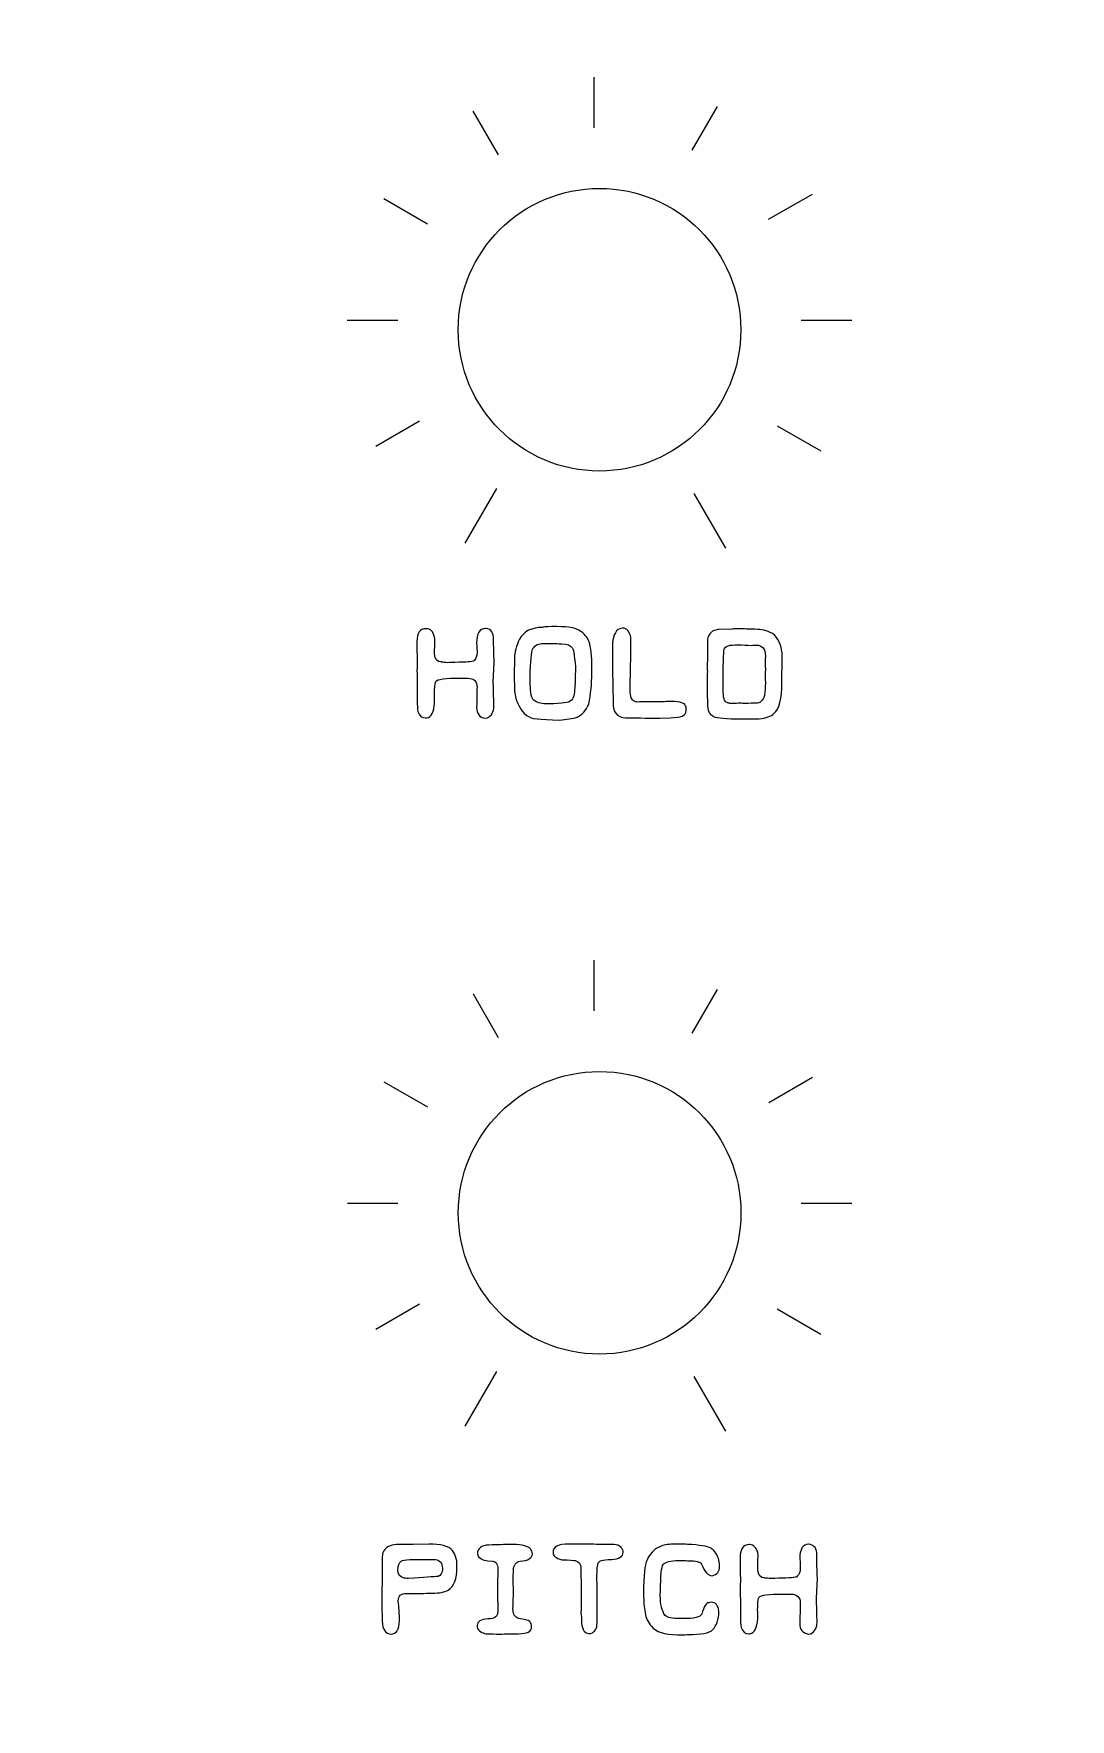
# Model space of a CAD drawing. Header units: centimetres. Extents: x -13.1 to 12.9, y -13 to 13.
# Drawn here: x 4.13 to 8.24, y -0.81 to 5.87 of the extents above; entities that cross this region are included whole.
import ezdxf

# ---------------------------------------------------------------- set-up
doc = ezdxf.new("R2010")
doc.units = ezdxf.units.CM
doc.header["$MEASUREMENT"] = 0
doc.layers.add('Layer 1', color=7, linetype='Continuous')

msp = doc.modelspace()

# ---------------------------------------------------------------- linework, layer by layer
at = {"layer": 'Layer 1', "color": 250, "lineweight": 9}
msp.add_open_spline([(-12.85, 12.98), (-12.85, 12.98), (12.75, 12.98), (12.75, 12.98), (12.75, 12.98), (12.86, 12.98), (12.95, 12.88999), (12.95, 12.78), (12.95, 12.78), (12.95, 12.78), (12.95, -12.82), (12.95, -12.82), (12.95, -12.82), (12.95, -12.93001), (12.86, -13.02), (12.75, -13.02), (12.75, -13.02), (12.75, -13.02), (-12.85, -13.02), (-12.85, -13.02), (-12.85, -13.02), (-12.96, -13.02), (-13.05, -12.93001), (-13.05, -12.82), (-13.05, -12.82), (-13.05, -12.82), (-13.05, 12.78), (-13.05, 12.78), (-13.05, 12.78), (-13.05, 12.88999), (-12.96, 12.98), (-12.85, 12.98)], degree=3, knots=[0, 0, 0, 0, 0.1111111, 0.1111111, 0.1111111, 0.1111111, 0.2222222, 0.2222222, 0.2222222, 0.2222222, 0.3333333, 0.3333333, 0.3333333, 0.3333333, 0.4444444, 0.4444444, 0.4444444, 0.4444444, 0.5555556, 0.5555556, 0.5555556, 0.5555556, 0.6666667, 0.6666667, 0.6666667, 0.6666667, 0.7777778, 0.7777778, 0.7777778, 0.7777778, 1, 1, 1, 1], dxfattribs=at)
at = {"layer": 'Layer 1', "color": 114, "lineweight": 20}
for points in [[(6.34945, 5.4979), (6.34945, 5.4979), (6.34945, 5.698), (6.34945, 5.698)], [(5.97103, 5.39087), (5.97103, 5.39087), (5.87102, 5.56408), (5.87102, 5.56408)], [(6.73828, 5.40887), (6.73828, 5.40887), (6.83838, 5.58226), (6.83838, 5.58226)], [(5.51582, 5.21671), (5.51582, 5.21671), (5.68911, 5.11666), (5.68911, 5.11666)], [(7.04127, 5.13483), (7.04127, 5.13483), (7.21468, 5.23495), (7.21468, 5.23495)], [(5.37159, 4.7354), (5.37159, 4.7354), (5.57181, 4.7354), (5.57181, 4.7354)], [(7.17032, 4.73542), (7.17032, 4.73542), (7.37053, 4.73542), (7.37053, 4.73542)], [(5.48423, 4.23586), (5.48423, 4.23586), (5.65764, 4.33598), (5.65764, 4.33598)], [(7.07449, 4.31683), (7.07449, 4.31683), (7.24777, 4.21678), (7.24777, 4.21678)], [(5.83893, 3.85114), (5.83893, 3.85114), (5.96407, 4.06788), (5.96407, 4.06788)], [(6.87104, 3.83203), (6.87104, 3.83203), (6.74604, 4.04853), (6.74604, 4.04853)], [(6.34979, 1.99779), (6.34979, 1.99779), (6.34979, 2.19789), (6.34979, 2.19789)], [(6.73862, 1.90876), (6.73862, 1.90876), (6.83872, 2.08215), (6.83872, 2.08215)], [(5.97137, 1.89076), (5.97137, 1.89076), (5.87136, 2.06397), (5.87136, 2.06397)], [(5.51616, 1.7166), (5.51616, 1.7166), (5.68945, 1.61655), (5.68945, 1.61655)], [(7.04161, 1.63472), (7.04161, 1.63472), (7.21502, 1.73484), (7.21502, 1.73484)], [(5.37193, 1.23529), (5.37193, 1.23529), (5.57215, 1.23529), (5.57215, 1.23529)], [(7.17066, 1.23531), (7.17066, 1.23531), (7.37087, 1.23531), (7.37087, 1.23531)], [(5.48457, 0.73575), (5.48457, 0.73575), (5.65798, 0.83587), (5.65798, 0.83587)], [(7.07483, 0.81672), (7.07483, 0.81672), (7.24811, 0.71667), (7.24811, 0.71667)], [(5.83927, 0.35103), (5.83927, 0.35103), (5.96441, 0.56777), (5.96441, 0.56777)], [(6.87138, 0.33192), (6.87138, 0.33192), (6.74638, 0.54842), (6.74638, 0.54842)]]:
    msp.add_open_spline(points, degree=3, dxfattribs=at)
at = {"layer": 'Layer 1', "color": 242, "lineweight": 9}
for points in [[(5.81112, 4.69718), (5.81112, 5.00646), (6.06185, 5.25718), (6.37112, 5.25718), (6.37112, 5.25718), (6.6804, 5.25718), (6.93111, 5.00646), (6.93111, 4.69718), (6.93111, 4.69718), (6.93112, 4.3879), (6.6804, 4.13718), (6.37113, 4.13718), (6.37113, 4.13718), (6.06185, 4.13718), (5.81114, 4.3879), (5.81114, 4.69718)], [(5.8114, 1.19708), (5.8114, 1.50636), (6.06213, 1.75708), (6.3714, 1.75708), (6.3714, 1.75708), (6.68068, 1.75708), (6.93139, 1.50636), (6.93139, 1.19708), (6.93139, 1.19708), (6.9314, 0.8878), (6.68068, 0.63708), (6.37141, 0.63708), (6.37141, 0.63708), (6.06213, 0.63708), (5.81142, 0.8878), (5.81142, 1.19708)], [(5.8114, 1.19708), (5.8114, 1.50636), (6.06213, 1.75708), (6.3714, 1.75708), (6.3714, 1.75708), (6.68068, 1.75708), (6.93139, 1.50636), (6.93139, 1.19708), (6.93139, 1.19708), (6.9314, 0.8878), (6.68068, 0.63708), (6.37141, 0.63708), (6.37141, 0.63708), (6.06213, 0.63708), (5.81142, 0.8878), (5.81142, 1.19708)]]:
    msp.add_open_spline(points, degree=3, knots=[0, 0, 0, 0, 0.2, 0.2, 0.2, 0.2, 0.4, 0.4, 0.4, 0.4, 0.6, 0.6, 0.6, 0.6, 1, 1, 1, 1], dxfattribs=at)
at = {"layer": 'Layer 1', "color": 177}
for points, knots in [([(5.91904, 3.51315), (5.91904, 3.51315), (5.92205, 3.51315), (5.92205, 3.51315), (5.92205, 3.51315), (5.94171, 3.50948), (5.9515, 3.49547), (5.9515, 3.47129), (5.9515, 3.47129), (5.9515, 3.47129), (5.9515, 3.452), (5.9515, 3.452), (5.9515, 3.452), (5.9515, 3.43855), (5.95215, 3.41391), (5.95347, 3.37806), (5.95347, 3.37806), (5.95347, 3.37806), (5.95018, 3.30008), (5.95018, 3.30008), (5.95018, 3.30008), (5.95159, 3.24298), (5.95234, 3.21137), (5.95234, 3.20525), (5.95234, 3.20525), (5.95234, 3.18305), (5.94388, 3.16744), (5.92704, 3.15841), (5.92704, 3.15841), (5.92704, 3.15841), (5.91791, 3.15737), (5.91791, 3.15737), (5.91791, 3.15737), (5.89515, 3.16123), (5.88376, 3.17553), (5.88376, 3.20036), (5.88376, 3.20036), (5.88452, 3.22059), (5.8848, 3.23818), (5.8848, 3.25323), (5.8848, 3.25323), (5.8848, 3.25323), (5.8848, 3.2728), (5.8848, 3.2728), (5.8848, 3.2728), (5.8848, 3.2728), (5.88593, 3.27919), (5.88593, 3.27919), (5.88593, 3.27919), (5.88593, 3.30356), (5.87351, 3.31579), (5.84877, 3.31579), (5.84877, 3.31579), (5.84877, 3.31579), (5.79806, 3.31579), (5.79806, 3.31579), (5.79806, 3.31579), (5.74661, 3.31579), (5.72083, 3.31005), (5.72083, 3.29848), (5.72083, 3.29848), (5.71867, 3.295), (5.71726, 3.27863), (5.71669, 3.24937), (5.71669, 3.24937), (5.71726, 3.24514), (5.71754, 3.2394), (5.71754, 3.23206), (5.71754, 3.23206), (5.71754, 3.19293), (5.70945, 3.16904), (5.69327, 3.16038), (5.69327, 3.16038), (5.68762, 3.15907), (5.68386, 3.15841), (5.68198, 3.15841), (5.68198, 3.15841), (5.66749, 3.15841), (5.65743, 3.16697), (5.65169, 3.18409), (5.65169, 3.18409), (5.64962, 3.19359), (5.64868, 3.20921), (5.64868, 3.23094), (5.64868, 3.23094), (5.64868, 3.23094), (5.64868, 3.2442), (5.64868, 3.2442), (5.64868, 3.2442), (5.64868, 3.27816), (5.6483, 3.31221), (5.64755, 3.34636), (5.64755, 3.34636), (5.6483, 3.36094), (5.64868, 3.3695), (5.64868, 3.37204), (5.64868, 3.37204), (5.64793, 3.39613), (5.64755, 3.42237), (5.64755, 3.45088), (5.64755, 3.45088), (5.64755, 3.45088), (5.64755, 3.46188), (5.64755, 3.46188), (5.64755, 3.46188), (5.64755, 3.49528), (5.6594, 3.51202), (5.68311, 3.51202), (5.68311, 3.51202), (5.68311, 3.51202), (5.68612, 3.51202), (5.68612, 3.51202), (5.68612, 3.51202), (5.70079, 3.51202), (5.71133, 3.50111), (5.71754, 3.47929), (5.71754, 3.47929), (5.71754, 3.47929), (5.71867, 3.47204), (5.71867, 3.47204), (5.71867, 3.47204), (5.71792, 3.44674), (5.71754, 3.4267), (5.71754, 3.41202), (5.71754, 3.41202), (5.7198, 3.39086), (5.72826, 3.38032), (5.74322, 3.38032), (5.74322, 3.38032), (5.74444, 3.37957), (5.74548, 3.37919), (5.74623, 3.37919), (5.74623, 3.37919), (5.75028, 3.37919), (5.75837, 3.37863), (5.7705, 3.37759), (5.7705, 3.37759), (5.77671, 3.37759), (5.79157, 3.37806), (5.81509, 3.37919), (5.81509, 3.37919), (5.85423, 3.37976), (5.87379, 3.38211), (5.87379, 3.38634), (5.87379, 3.38634), (5.88188, 3.39424), (5.88593, 3.4045), (5.88593, 3.41692), (5.88593, 3.41692), (5.88593, 3.42482), (5.88518, 3.43752), (5.88376, 3.45501), (5.88376, 3.45501), (5.88376, 3.49377), (5.89552, 3.51315), (5.91904, 3.51315)], [0, 0, 0, 0, 0.025, 0.025, 0.025, 0.025, 0.05, 0.05, 0.05, 0.05, 0.075, 0.075, 0.075, 0.075, 0.1, 0.1, 0.1, 0.1, 0.125, 0.125, 0.125, 0.125, 0.15, 0.15, 0.15, 0.15, 0.175, 0.175, 0.175, 0.175, 0.2, 0.2, 0.2, 0.2, 0.225, 0.225, 0.225, 0.225, 0.25, 0.25, 0.25, 0.25, 0.275, 0.275, 0.275, 0.275, 0.3, 0.3, 0.3, 0.3, 0.325, 0.325, 0.325, 0.325, 0.35, 0.35, 0.35, 0.35, 0.375, 0.375, 0.375, 0.375, 0.4, 0.4, 0.4, 0.4, 0.425, 0.425, 0.425, 0.425, 0.45, 0.45, 0.45, 0.45, 0.475, 0.475, 0.475, 0.475, 0.5, 0.5, 0.5, 0.5, 0.525, 0.525, 0.525, 0.525, 0.55, 0.55, 0.55, 0.55, 0.575, 0.575, 0.575, 0.575, 0.6, 0.6, 0.6, 0.6, 0.625, 0.625, 0.625, 0.625, 0.65, 0.65, 0.65, 0.65, 0.675, 0.675, 0.675, 0.675, 0.7, 0.7, 0.7, 0.7, 0.725, 0.725, 0.725, 0.725, 0.75, 0.75, 0.75, 0.75, 0.775, 0.775, 0.775, 0.775, 0.8, 0.8, 0.8, 0.8, 0.825, 0.825, 0.825, 0.825, 0.85, 0.85, 0.85, 0.85, 0.875, 0.875, 0.875, 0.875, 0.9, 0.9, 0.9, 0.9, 0.925, 0.925, 0.925, 0.925, 0.95, 0.95, 0.95, 0.95, 1, 1, 1, 1]), ([(6.18187, 3.52086), (6.23869, 3.52086), (6.27228, 3.51673), (6.28281, 3.50845), (6.28281, 3.50845), (6.29946, 3.50243), (6.31292, 3.49104), (6.32298, 3.4743), (6.32298, 3.4743), (6.33258, 3.45868), (6.33841, 3.43074), (6.34067, 3.39048), (6.34067, 3.39048), (6.34067, 3.39048), (6.34067, 3.33479), (6.34067, 3.33479), (6.34067, 3.33479), (6.34067, 3.29368), (6.33653, 3.25295), (6.32825, 3.21278), (6.32825, 3.21278), (6.31743, 3.18795), (6.302, 3.17082), (6.28197, 3.16151), (6.28197, 3.16151), (6.26391, 3.15596), (6.24058, 3.1522), (6.21198, 3.15022), (6.21198, 3.15022), (6.13437, 3.1522), (6.09392, 3.15671), (6.09044, 3.16367), (6.09044, 3.16367), (6.07444, 3.17026), (6.05958, 3.1887), (6.04604, 3.2188), (6.04604, 3.2188), (6.0387, 3.23366), (6.03475, 3.25116), (6.03418, 3.2712), (6.03418, 3.2712), (6.03418, 3.2712), (6.03221, 3.32708), (6.03221, 3.32708), (6.03221, 3.32708), (6.03221, 3.32708), (6.0339, 3.3933), (6.0339, 3.3933), (6.0339, 3.3933), (6.03503, 3.4188), (6.04152, 3.44448), (6.05347, 3.47044), (6.05347, 3.47044), (6.072, 3.50186), (6.10257, 3.51757), (6.145, 3.51757), (6.145, 3.51757), (6.145, 3.5188), (6.15732, 3.51992), (6.18187, 3.52086)], [0, 0, 0, 0, 0.0625, 0.0625, 0.0625, 0.0625, 0.125, 0.125, 0.125, 0.125, 0.1875, 0.1875, 0.1875, 0.1875, 0.25, 0.25, 0.25, 0.25, 0.3125, 0.3125, 0.3125, 0.3125, 0.375, 0.375, 0.375, 0.375, 0.4375, 0.4375, 0.4375, 0.4375, 0.5, 0.5, 0.5, 0.5, 0.5625, 0.5625, 0.5625, 0.5625, 0.625, 0.625, 0.625, 0.625, 0.6875, 0.6875, 0.6875, 0.6875, 0.75, 0.75, 0.75, 0.75, 0.8125, 0.8125, 0.8125, 0.8125, 0.875, 0.875, 0.875, 0.875, 1, 1, 1, 1]), ([(6.46277, 3.51428), (6.47914, 3.51428), (6.49006, 3.50177), (6.49551, 3.47675), (6.49551, 3.47675), (6.49551, 3.47675), (6.49551, 3.46687), (6.49551, 3.46687), (6.49551, 3.46687), (6.49485, 3.4299), (6.49448, 3.39876), (6.49448, 3.37345), (6.49448, 3.37345), (6.49448, 3.37345), (6.49448, 3.35906), (6.49448, 3.35906), (6.49448, 3.35906), (6.49448, 3.35906), (6.49194, 3.27694), (6.49194, 3.27694), (6.49194, 3.27694), (6.49194, 3.27694), (6.49194, 3.26894), (6.49194, 3.26894), (6.49194, 3.26894), (6.49307, 3.24326), (6.4988, 3.22868), (6.50906, 3.2251), (6.50906, 3.2251), (6.51235, 3.22313), (6.51621, 3.22191), (6.52063, 3.22153), (6.52063, 3.22153), (6.54631, 3.22228), (6.56663, 3.22266), (6.58149, 3.22266), (6.58149, 3.22266), (6.58149, 3.22266), (6.62891, 3.22266), (6.62891, 3.22266), (6.62891, 3.22266), (6.63831, 3.22322), (6.64697, 3.2235), (6.65487, 3.2235), (6.65487, 3.2235), (6.69193, 3.2235), (6.71159, 3.21635), (6.71385, 3.20196), (6.71385, 3.20196), (6.71385, 3.20196), (6.71413, 3.18653), (6.71413, 3.18653), (6.71413, 3.18653), (6.71413, 3.16838), (6.69363, 3.15925), (6.65261, 3.15925), (6.65261, 3.15925), (6.65261, 3.15925), (6.61103, 3.15737), (6.61103, 3.15737), (6.61103, 3.15737), (6.57735, 3.15812), (6.53192, 3.1585), (6.47463, 3.15869), (6.47463, 3.15869), (6.45638, 3.16001), (6.4434, 3.16612), (6.43549, 3.17694), (6.43549, 3.17694), (6.42844, 3.18503), (6.42496, 3.19933), (6.42496, 3.21993), (6.42496, 3.21993), (6.42496, 3.21993), (6.42364, 3.28249), (6.42364, 3.28249), (6.42364, 3.28249), (6.42364, 3.29791), (6.42336, 3.31099), (6.42279, 3.32162), (6.42279, 3.32162), (6.42242, 3.38719), (6.42223, 3.42501), (6.42223, 3.43517), (6.42223, 3.43517), (6.42223, 3.43517), (6.42223, 3.44015), (6.42223, 3.44015), (6.42223, 3.44015), (6.42223, 3.47994), (6.43211, 3.50403), (6.45196, 3.5123), (6.45196, 3.5123), (6.45214, 3.5123), (6.45572, 3.51296), (6.46277, 3.51428)], [0, 0, 0, 0, 0.04, 0.04, 0.04, 0.04, 0.08, 0.08, 0.08, 0.08, 0.12, 0.12, 0.12, 0.12, 0.16, 0.16, 0.16, 0.16, 0.2, 0.2, 0.2, 0.2, 0.24, 0.24, 0.24, 0.24, 0.28, 0.28, 0.28, 0.28, 0.32, 0.32, 0.32, 0.32, 0.36, 0.36, 0.36, 0.36, 0.4, 0.4, 0.4, 0.4, 0.44, 0.44, 0.44, 0.44, 0.48, 0.48, 0.48, 0.48, 0.52, 0.52, 0.52, 0.52, 0.56, 0.56, 0.56, 0.56, 0.6, 0.6, 0.6, 0.6, 0.64, 0.64, 0.64, 0.64, 0.68, 0.68, 0.68, 0.68, 0.72, 0.72, 0.72, 0.72, 0.76, 0.76, 0.76, 0.76, 0.8, 0.8, 0.8, 0.8, 0.84, 0.84, 0.84, 0.84, 0.88, 0.88, 0.88, 0.88, 0.92, 0.92, 0.92, 0.92, 1, 1, 1, 1]), ([(6.99823, 3.50929), (7.02005, 3.50929), (7.04225, 3.50224), (7.06464, 3.48803), (7.06464, 3.48803), (7.08468, 3.46527), (7.09465, 3.43714), (7.09465, 3.40375), (7.09465, 3.40375), (7.09465, 3.40375), (7.09465, 3.40262), (7.09465, 3.40262), (7.09465, 3.40262), (7.09465, 3.39312), (7.09446, 3.3727), (7.09409, 3.34147), (7.09409, 3.34147), (7.09409, 3.33376), (7.0939, 3.32068), (7.09352, 3.30234), (7.09352, 3.30234), (7.09352, 3.23357), (7.08317, 3.19171), (7.06238, 3.17666), (7.06238, 3.17666), (7.05157, 3.16471), (7.03209, 3.15765), (7.00397, 3.1554), (7.00397, 3.1554), (7.00397, 3.1554), (6.97998, 3.1554), (6.97998, 3.1554), (6.97998, 3.1554), (6.96756, 3.1554), (6.9384, 3.15511), (6.89268, 3.15455), (6.89268, 3.15455), (6.84451, 3.15812), (6.82043, 3.16217), (6.82043, 3.16669), (6.82043, 3.16669), (6.80632, 3.17186), (6.79927, 3.18823), (6.79927, 3.21579), (6.79927, 3.21579), (6.79795, 3.23874), (6.79729, 3.25784), (6.79729, 3.27308), (6.79729, 3.27308), (6.79729, 3.27308), (6.79729, 3.28221), (6.79729, 3.28221), (6.79729, 3.28221), (6.79729, 3.3013), (6.79767, 3.32143), (6.79842, 3.3426), (6.79842, 3.3426), (6.79767, 3.35031), (6.79729, 3.35765), (6.79729, 3.36461), (6.79729, 3.36461), (6.79729, 3.3664), (6.79795, 3.37844), (6.79927, 3.40074), (6.79927, 3.40074), (6.7987, 3.42275), (6.79842, 3.4425), (6.79842, 3.46), (6.79842, 3.46), (6.79842, 3.48662), (6.81084, 3.50271), (6.83558, 3.50817), (6.83558, 3.50817), (6.83802, 3.50892), (6.84094, 3.50929), (6.84442, 3.50929), (6.84442, 3.50929), (6.84442, 3.50929), (6.89785, 3.51089), (6.89785, 3.51089), (6.89785, 3.51089), (6.90378, 3.51127), (6.9114, 3.51146), (6.92081, 3.51146), (6.92081, 3.51146), (6.93971, 3.51146), (6.96549, 3.5108), (6.99823, 3.50929)], [0, 0, 0, 0, 0.0434783, 0.0434783, 0.0434783, 0.0434783, 0.0869565, 0.0869565, 0.0869565, 0.0869565, 0.1304348, 0.1304348, 0.1304348, 0.1304348, 0.173913, 0.173913, 0.173913, 0.173913, 0.2173913, 0.2173913, 0.2173913, 0.2173913, 0.2608696, 0.2608696, 0.2608696, 0.2608696, 0.3043478, 0.3043478, 0.3043478, 0.3043478, 0.3478261, 0.3478261, 0.3478261, 0.3478261, 0.3913043, 0.3913043, 0.3913043, 0.3913043, 0.4347826, 0.4347826, 0.4347826, 0.4347826, 0.4782609, 0.4782609, 0.4782609, 0.4782609, 0.5217391, 0.5217391, 0.5217391, 0.5217391, 0.5652174, 0.5652174, 0.5652174, 0.5652174, 0.6086957, 0.6086957, 0.6086957, 0.6086957, 0.6521739, 0.6521739, 0.6521739, 0.6521739, 0.6956522, 0.6956522, 0.6956522, 0.6956522, 0.7391304, 0.7391304, 0.7391304, 0.7391304, 0.7826087, 0.7826087, 0.7826087, 0.7826087, 0.826087, 0.826087, 0.826087, 0.826087, 0.8695652, 0.8695652, 0.8695652, 0.8695652, 0.9130435, 0.9130435, 0.9130435, 0.9130435, 1, 1, 1, 1]), ([(6.09674, 3.29265), (6.09674, 3.25615), (6.10201, 3.23423), (6.11245, 3.22708), (6.11245, 3.22708), (6.12731, 3.21824), (6.145, 3.21381), (6.16532, 3.21381), (6.16532, 3.21381), (6.16532, 3.21381), (6.17143, 3.21381), (6.17143, 3.21381), (6.17143, 3.21381), (6.22468, 3.21664), (6.25139, 3.21965), (6.25139, 3.22294), (6.25139, 3.22294), (6.2655, 3.22915), (6.27256, 3.24495), (6.27256, 3.27035), (6.27256, 3.27035), (6.27406, 3.28813), (6.2751, 3.31795), (6.27557, 3.35963), (6.27557, 3.35963), (6.27134, 3.4109), (6.26692, 3.43658), (6.26212, 3.43658), (6.26212, 3.43658), (6.25676, 3.44683), (6.24302, 3.452), (6.22073, 3.452), (6.22073, 3.452), (6.19392, 3.45342), (6.17444, 3.45417), (6.16231, 3.45417), (6.16231, 3.45417), (6.16231, 3.45417), (6.14942, 3.45417), (6.14942, 3.45417), (6.14942, 3.45417), (6.12882, 3.45417), (6.1148, 3.4473), (6.10746, 3.43347), (6.10746, 3.43347), (6.10304, 3.42999), (6.09928, 3.39979), (6.09618, 3.34279), (6.09618, 3.34279), (6.09599, 3.33583), (6.09589, 3.32886), (6.09589, 3.3219), (6.09589, 3.3219), (6.09589, 3.31212), (6.09618, 3.30243), (6.09674, 3.29265)], [0, 0, 0, 0, 0.0666667, 0.0666667, 0.0666667, 0.0666667, 0.1333333, 0.1333333, 0.1333333, 0.1333333, 0.2, 0.2, 0.2, 0.2, 0.2666667, 0.2666667, 0.2666667, 0.2666667, 0.3333333, 0.3333333, 0.3333333, 0.3333333, 0.4, 0.4, 0.4, 0.4, 0.4666667, 0.4666667, 0.4666667, 0.4666667, 0.5333333, 0.5333333, 0.5333333, 0.5333333, 0.6, 0.6, 0.6, 0.6, 0.6666667, 0.6666667, 0.6666667, 0.6666667, 0.7333333, 0.7333333, 0.7333333, 0.7333333, 0.8, 0.8, 0.8, 0.8, 0.8666667, 0.8666667, 0.8666667, 0.8666667, 1, 1, 1, 1]), ([(6.86069, 3.35746), (6.86126, 3.33376), (6.86154, 3.31193), (6.86154, 3.29208), (6.86154, 3.29208), (6.86154, 3.29208), (6.86154, 3.26019), (6.86154, 3.26019), (6.86154, 3.26019), (6.86154, 3.23206), (6.8686, 3.21795), (6.88271, 3.21795), (6.88271, 3.21795), (6.88271, 3.21654), (6.88835, 3.21579), (6.89955, 3.21579), (6.89955, 3.21579), (6.9098, 3.21579), (6.91892, 3.21617), (6.92683, 3.21692), (6.92683, 3.21692), (6.93727, 3.21617), (6.94348, 3.21579), (6.94526, 3.21579), (6.94526, 3.21579), (6.96605, 3.21654), (6.98129, 3.21692), (6.99108, 3.21692), (6.99108, 3.21692), (7.00707, 3.21692), (7.01845, 3.22689), (7.02523, 3.24693), (7.02523, 3.24693), (7.0272, 3.26602), (7.02824, 3.28211), (7.02824, 3.29519), (7.02824, 3.29519), (7.02824, 3.30252), (7.02786, 3.31184), (7.02711, 3.32322), (7.02711, 3.32322), (7.02786, 3.33743), (7.02824, 3.34711), (7.02824, 3.35248), (7.02824, 3.35248), (7.02748, 3.37007), (7.02711, 3.38051), (7.02711, 3.38361), (7.02711, 3.38361), (7.02786, 3.39265), (7.02824, 3.39932), (7.02824, 3.40375), (7.02824, 3.40375), (7.02824, 3.43253), (7.01619, 3.44702), (6.99211, 3.44702), (6.99211, 3.44702), (6.98788, 3.44702), (6.98139, 3.44664), (6.97255, 3.44589), (6.97255, 3.44589), (6.95571, 3.44721), (6.93849, 3.44787), (6.92099, 3.44787), (6.92099, 3.44787), (6.92099, 3.44787), (6.90754, 3.44787), (6.90754, 3.44787), (6.90754, 3.44787), (6.87829, 3.44787), (6.8637, 3.43987), (6.8637, 3.42388), (6.8637, 3.42388), (6.8637, 3.42388), (6.86069, 3.35746), (6.86069, 3.35746)], [0, 0, 0, 0, 0.05, 0.05, 0.05, 0.05, 0.1, 0.1, 0.1, 0.1, 0.15, 0.15, 0.15, 0.15, 0.2, 0.2, 0.2, 0.2, 0.25, 0.25, 0.25, 0.25, 0.3, 0.3, 0.3, 0.3, 0.35, 0.35, 0.35, 0.35, 0.4, 0.4, 0.4, 0.4, 0.45, 0.45, 0.45, 0.45, 0.5, 0.5, 0.5, 0.5, 0.55, 0.55, 0.55, 0.55, 0.6, 0.6, 0.6, 0.6, 0.65, 0.65, 0.65, 0.65, 0.7, 0.7, 0.7, 0.7, 0.75, 0.75, 0.75, 0.75, 0.8, 0.8, 0.8, 0.8, 0.85, 0.85, 0.85, 0.85, 0.9, 0.9, 0.9, 0.9, 1, 1, 1, 1]), ([(5.6946, -0.11583), (5.74126, -0.11583), (5.7724, -0.1243), (5.78801, -0.14123), (5.78801, -0.14123), (5.80015, -0.15835), (5.80617, -0.17688), (5.80617, -0.19692), (5.80617, -0.19692), (5.80617, -0.19692), (5.80617, -0.20821), (5.80617, -0.20821), (5.80617, -0.20821), (5.80617, -0.25242), (5.79469, -0.28253), (5.77174, -0.29833), (5.77174, -0.29833), (5.75763, -0.30642), (5.73628, -0.31046), (5.70777, -0.31046), (5.70777, -0.31046), (5.70156, -0.31046), (5.69037, -0.31075), (5.67419, -0.31122), (5.67419, -0.31122), (5.65744, -0.31141), (5.64089, -0.3115), (5.62452, -0.3115), (5.62452, -0.3115), (5.62452, -0.3115), (5.60523, -0.3115), (5.60523, -0.3115), (5.60523, -0.3115), (5.58435, -0.3115), (5.57381, -0.32138), (5.57381, -0.34104), (5.57381, -0.34104), (5.57664, -0.36822), (5.57795, -0.38977), (5.57795, -0.40576), (5.57795, -0.40576), (5.57795, -0.40576), (5.57795, -0.41902), (5.57795, -0.41902), (5.57795, -0.41902), (5.57795, -0.45486), (5.56685, -0.47274), (5.54465, -0.47274), (5.54465, -0.47274), (5.52292, -0.47274), (5.51135, -0.45581), (5.50994, -0.42175), (5.50994, -0.42175), (5.50956, -0.41846), (5.50937, -0.41517), (5.50937, -0.41187), (5.50937, -0.41187), (5.50937, -0.40802), (5.50966, -0.40435), (5.51022, -0.40087), (5.51022, -0.40087), (5.50909, -0.38977), (5.50853, -0.37895), (5.50853, -0.36832), (5.50853, -0.36832), (5.50853, -0.36277), (5.50872, -0.34997), (5.50909, -0.32975), (5.50909, -0.32975), (5.50909, -0.32806), (5.5089, -0.3162), (5.50853, -0.29419), (5.50853, -0.29419), (5.50966, -0.26108), (5.51022, -0.24217), (5.51022, -0.23737), (5.51022, -0.23737), (5.50984, -0.22345), (5.50966, -0.21329), (5.50966, -0.20708), (5.50966, -0.20708), (5.50966, -0.20285), (5.50984, -0.18968), (5.51022, -0.16738), (5.51022, -0.16738), (5.51022, -0.14772), (5.51831, -0.13399), (5.5344, -0.12608), (5.5344, -0.12608), (5.54362, -0.1211), (5.55443, -0.11837), (5.56695, -0.11781), (5.56695, -0.11781), (5.59987, -0.11799), (5.6217, -0.11809), (5.63251, -0.11809), (5.63251, -0.11809), (5.63251, -0.11809), (5.6946, -0.11583), (5.6946, -0.11583)], [0, 0, 0, 0, 0.0384615, 0.0384615, 0.0384615, 0.0384615, 0.0769231, 0.0769231, 0.0769231, 0.0769231, 0.1153846, 0.1153846, 0.1153846, 0.1153846, 0.1538462, 0.1538462, 0.1538462, 0.1538462, 0.1923077, 0.1923077, 0.1923077, 0.1923077, 0.2307692, 0.2307692, 0.2307692, 0.2307692, 0.2692308, 0.2692308, 0.2692308, 0.2692308, 0.3076923, 0.3076923, 0.3076923, 0.3076923, 0.3461538, 0.3461538, 0.3461538, 0.3461538, 0.3846154, 0.3846154, 0.3846154, 0.3846154, 0.4230769, 0.4230769, 0.4230769, 0.4230769, 0.4615385, 0.4615385, 0.4615385, 0.4615385, 0.5, 0.5, 0.5, 0.5, 0.5384615, 0.5384615, 0.5384615, 0.5384615, 0.5769231, 0.5769231, 0.5769231, 0.5769231, 0.6153846, 0.6153846, 0.6153846, 0.6153846, 0.6538462, 0.6538462, 0.6538462, 0.6538462, 0.6923077, 0.6923077, 0.6923077, 0.6923077, 0.7307692, 0.7307692, 0.7307692, 0.7307692, 0.7692308, 0.7692308, 0.7692308, 0.7692308, 0.8076923, 0.8076923, 0.8076923, 0.8076923, 0.8461538, 0.8461538, 0.8461538, 0.8461538, 0.8846154, 0.8846154, 0.8846154, 0.8846154, 0.9230769, 0.9230769, 0.9230769, 0.9230769, 1, 1, 1, 1]), ([(6.01614, -0.11724), (6.01614, -0.11724), (6.02827, -0.11752), (6.02827, -0.11752), (6.02827, -0.11752), (6.06628, -0.11828), (6.08923, -0.1242), (6.09695, -0.1354), (6.09695, -0.1354), (6.10221, -0.14151), (6.10494, -0.14781), (6.10494, -0.15449), (6.10494, -0.15449), (6.10494, -0.15449), (6.10494, -0.15525), (6.10494, -0.15525), (6.10494, -0.15525), (6.10457, -0.17199), (6.08838, -0.18159), (6.0564, -0.18394), (6.0564, -0.18394), (6.03909, -0.18704), (6.03025, -0.19946), (6.02968, -0.2211), (6.02968, -0.2211), (6.02968, -0.2211), (6.0294, -0.24762), (6.0294, -0.24762), (6.0294, -0.24762), (6.0294, -0.24762), (6.0294, -0.26277), (6.0294, -0.26277), (6.0294, -0.26277), (6.0294, -0.27876), (6.02978, -0.29711), (6.03053, -0.3179), (6.03053, -0.3179), (6.02903, -0.34706), (6.02818, -0.36465), (6.02799, -0.37048), (6.02799, -0.37048), (6.02799, -0.37048), (6.02799, -0.37218), (6.02799, -0.37218), (6.02799, -0.37218), (6.02799, -0.39362), (6.03523, -0.40642), (6.04982, -0.41046), (6.04982, -0.41046), (6.07418, -0.41357), (6.08923, -0.4178), (6.09469, -0.42316), (6.09469, -0.42316), (6.09967, -0.42994), (6.10212, -0.43577), (6.10212, -0.44047), (6.10212, -0.44047), (6.10212, -0.44047), (6.10212, -0.44461), (6.10212, -0.44461), (6.10212, -0.44461), (6.10193, -0.46248), (6.08434, -0.47142), (6.04925, -0.47142), (6.04925, -0.47142), (6.04925, -0.47142), (6.04539, -0.47142), (6.04539, -0.47142), (6.04539, -0.47142), (6.03768, -0.4718), (6.02761, -0.47199), (6.01529, -0.47199), (6.01529, -0.47199), (6.00099, -0.47227), (5.98726, -0.47246), (5.97399, -0.47246), (5.97399, -0.47246), (5.95744, -0.47246), (5.94173, -0.47217), (5.92686, -0.4717), (5.92686, -0.4717), (5.91012, -0.47133), (5.89723, -0.46418), (5.88801, -0.45044), (5.88801, -0.45044), (5.8867, -0.44772), (5.88604, -0.44395), (5.88604, -0.43915), (5.88604, -0.43915), (5.88604, -0.43915), (5.88632, -0.43831), (5.88632, -0.43831), (5.88632, -0.43831), (5.88651, -0.42307), (5.90071, -0.41441), (5.92884, -0.41244), (5.92884, -0.41244), (5.92884, -0.41244), (5.93072, -0.41244), (5.93072, -0.41244), (5.93072, -0.41244), (5.95499, -0.41244), (5.96731, -0.40313), (5.96769, -0.38459), (5.96769, -0.38459), (5.96769, -0.38459), (5.96769, -0.37218), (5.96769, -0.37218), (5.96769, -0.37218), (5.96769, -0.35449), (5.96722, -0.32617), (5.96628, -0.28704), (5.96628, -0.28704), (5.96628, -0.28704), (5.96769, -0.20924), (5.96769, -0.20924), (5.96769, -0.20924), (5.96637, -0.19278), (5.95979, -0.18441), (5.94784, -0.18422), (5.94784, -0.18422), (5.91802, -0.1813), (5.90316, -0.17801), (5.90316, -0.17453), (5.90316, -0.17453), (5.89272, -0.16983), (5.88745, -0.16296), (5.88745, -0.15421), (5.88745, -0.15421), (5.88745, -0.15421), (5.88745, -0.14669), (5.88745, -0.14669), (5.88745, -0.14669), (5.89206, -0.12834), (5.91125, -0.11922), (5.94502, -0.11922), (5.94502, -0.11922), (5.94502, -0.11922), (5.94888, -0.11922), (5.94888, -0.11922), (5.94888, -0.11922), (5.95593, -0.11922), (5.97832, -0.11856), (6.01614, -0.11724)], [0, 0, 0, 0, 0.027027, 0.027027, 0.027027, 0.027027, 0.0540541, 0.0540541, 0.0540541, 0.0540541, 0.0810811, 0.0810811, 0.0810811, 0.0810811, 0.1081081, 0.1081081, 0.1081081, 0.1081081, 0.1351351, 0.1351351, 0.1351351, 0.1351351, 0.1621622, 0.1621622, 0.1621622, 0.1621622, 0.1891892, 0.1891892, 0.1891892, 0.1891892, 0.2162162, 0.2162162, 0.2162162, 0.2162162, 0.2432432, 0.2432432, 0.2432432, 0.2432432, 0.2702703, 0.2702703, 0.2702703, 0.2702703, 0.2972973, 0.2972973, 0.2972973, 0.2972973, 0.3243243, 0.3243243, 0.3243243, 0.3243243, 0.3513514, 0.3513514, 0.3513514, 0.3513514, 0.3783784, 0.3783784, 0.3783784, 0.3783784, 0.4054054, 0.4054054, 0.4054054, 0.4054054, 0.4324324, 0.4324324, 0.4324324, 0.4324324, 0.4594595, 0.4594595, 0.4594595, 0.4594595, 0.4864865, 0.4864865, 0.4864865, 0.4864865, 0.5135135, 0.5135135, 0.5135135, 0.5135135, 0.5405405, 0.5405405, 0.5405405, 0.5405405, 0.5675676, 0.5675676, 0.5675676, 0.5675676, 0.5945946, 0.5945946, 0.5945946, 0.5945946, 0.6216216, 0.6216216, 0.6216216, 0.6216216, 0.6486486, 0.6486486, 0.6486486, 0.6486486, 0.6756757, 0.6756757, 0.6756757, 0.6756757, 0.7027027, 0.7027027, 0.7027027, 0.7027027, 0.7297297, 0.7297297, 0.7297297, 0.7297297, 0.7567568, 0.7567568, 0.7567568, 0.7567568, 0.7837838, 0.7837838, 0.7837838, 0.7837838, 0.8108108, 0.8108108, 0.8108108, 0.8108108, 0.8378378, 0.8378378, 0.8378378, 0.8378378, 0.8648649, 0.8648649, 0.8648649, 0.8648649, 0.8918919, 0.8918919, 0.8918919, 0.8918919, 0.9189189, 0.9189189, 0.9189189, 0.9189189, 0.9459459, 0.9459459, 0.9459459, 0.9459459, 1, 1, 1, 1]), ([(6.24878, -0.11611), (6.24878, -0.11611), (6.32263, -0.11668), (6.32263, -0.11668), (6.32263, -0.11668), (6.36129, -0.11705), (6.38293, -0.11724), (6.38772, -0.11724), (6.38772, -0.11724), (6.38772, -0.11724), (6.41914, -0.11724), (6.41914, -0.11724), (6.41914, -0.11724), (6.44577, -0.11724), (6.46091, -0.12599), (6.46458, -0.14339), (6.46458, -0.14339), (6.46458, -0.14339), (6.46458, -0.14838), (6.46458, -0.14838), (6.46458, -0.14838), (6.46458, -0.16531), (6.44906, -0.17472), (6.41802, -0.17679), (6.41802, -0.17679), (6.38293, -0.17679), (6.36543, -0.1829), (6.36543, -0.19523), (6.36543, -0.19523), (6.36298, -0.19523), (6.36129, -0.21461), (6.36016, -0.25336), (6.36016, -0.25336), (6.36091, -0.25967), (6.36157, -0.27754), (6.36233, -0.30717), (6.36233, -0.30717), (6.36157, -0.33436), (6.36129, -0.35534), (6.36129, -0.3702), (6.36129, -0.3702), (6.36129, -0.37443), (6.36157, -0.37951), (6.36233, -0.38544), (6.36233, -0.38544), (6.36157, -0.39108), (6.36129, -0.39861), (6.36129, -0.40802), (6.36129, -0.40802), (6.36129, -0.40802), (6.36129, -0.42918), (6.36129, -0.42918), (6.36129, -0.42918), (6.36129, -0.4511), (6.3532, -0.46465), (6.33702, -0.47001), (6.33702, -0.47001), (6.33702, -0.47001), (6.32902, -0.47001), (6.32902, -0.47001), (6.32902, -0.47001), (6.31247, -0.47001), (6.30268, -0.45637), (6.29949, -0.42918), (6.29949, -0.42918), (6.29949, -0.41432), (6.29883, -0.4004), (6.2976, -0.38732), (6.2976, -0.38732), (6.29817, -0.37001), (6.29845, -0.35515), (6.29845, -0.34264), (6.29845, -0.34264), (6.29845, -0.34264), (6.29845, -0.31018), (6.29845, -0.31018), (6.29845, -0.31018), (6.29845, -0.29711), (6.29779, -0.26324), (6.29648, -0.20849), (6.29648, -0.20849), (6.29648, -0.19523), (6.2897, -0.18629), (6.27606, -0.18168), (6.27606, -0.18168), (6.27004, -0.18065), (6.25189, -0.17933), (6.2215, -0.17792), (6.2215, -0.17792), (6.19855, -0.1718), (6.18707, -0.1623), (6.18707, -0.14951), (6.18707, -0.14951), (6.18707, -0.14951), (6.18707, -0.14725), (6.18707, -0.14725), (6.18707, -0.14725), (6.18707, -0.12655), (6.20767, -0.11611), (6.24878, -0.11611)], [0, 0, 0, 0, 0.0384615, 0.0384615, 0.0384615, 0.0384615, 0.0769231, 0.0769231, 0.0769231, 0.0769231, 0.1153846, 0.1153846, 0.1153846, 0.1153846, 0.1538462, 0.1538462, 0.1538462, 0.1538462, 0.1923077, 0.1923077, 0.1923077, 0.1923077, 0.2307692, 0.2307692, 0.2307692, 0.2307692, 0.2692308, 0.2692308, 0.2692308, 0.2692308, 0.3076923, 0.3076923, 0.3076923, 0.3076923, 0.3461538, 0.3461538, 0.3461538, 0.3461538, 0.3846154, 0.3846154, 0.3846154, 0.3846154, 0.4230769, 0.4230769, 0.4230769, 0.4230769, 0.4615385, 0.4615385, 0.4615385, 0.4615385, 0.5, 0.5, 0.5, 0.5, 0.5384615, 0.5384615, 0.5384615, 0.5384615, 0.5769231, 0.5769231, 0.5769231, 0.5769231, 0.6153846, 0.6153846, 0.6153846, 0.6153846, 0.6538462, 0.6538462, 0.6538462, 0.6538462, 0.6923077, 0.6923077, 0.6923077, 0.6923077, 0.7307692, 0.7307692, 0.7307692, 0.7307692, 0.7692308, 0.7692308, 0.7692308, 0.7692308, 0.8076923, 0.8076923, 0.8076923, 0.8076923, 0.8461538, 0.8461538, 0.8461538, 0.8461538, 0.8846154, 0.8846154, 0.8846154, 0.8846154, 0.9230769, 0.9230769, 0.9230769, 0.9230769, 1, 1, 1, 1]), ([(6.73607, -0.11809), (6.78273, -0.12157), (6.80841, -0.12684), (6.81321, -0.1338), (6.81321, -0.1338), (6.82403, -0.13841), (6.83372, -0.15148), (6.84209, -0.17321), (6.84209, -0.17321), (6.84416, -0.18074), (6.84585, -0.19071), (6.84708, -0.20322), (6.84708, -0.20322), (6.84708, -0.22477), (6.83711, -0.23737), (6.81707, -0.24123), (6.81707, -0.24123), (6.80145, -0.24123), (6.78744, -0.22589), (6.77521, -0.19523), (6.77521, -0.19523), (6.77079, -0.18657), (6.75366, -0.18224), (6.72394, -0.18224), (6.72394, -0.18224), (6.72187, -0.18159), (6.70889, -0.18121), (6.68499, -0.18121), (6.68499, -0.18121), (6.65197, -0.18121), (6.63156, -0.1862), (6.62385, -0.19636), (6.62385, -0.19636), (6.61651, -0.20586), (6.61284, -0.24085), (6.61284, -0.30134), (6.61284, -0.30134), (6.61227, -0.30134), (6.61199, -0.30802), (6.61199, -0.32147), (6.61199, -0.32147), (6.61199, -0.35421), (6.61839, -0.38017), (6.63099, -0.39946), (6.63099, -0.39946), (6.6389, -0.40755), (6.65893, -0.41159), (6.69111, -0.41159), (6.69111, -0.41159), (6.69111, -0.41159), (6.70409, -0.41159), (6.70409, -0.41159), (6.70409, -0.41159), (6.74614, -0.41159), (6.77013, -0.40548), (6.77596, -0.39334), (6.77596, -0.39334), (6.7848, -0.36343), (6.79421, -0.34847), (6.80409, -0.34847), (6.80409, -0.34847), (6.80409, -0.34715), (6.8071, -0.34649), (6.81321, -0.34649), (6.81321, -0.34649), (6.83099, -0.34649), (6.84134, -0.35844), (6.84407, -0.38234), (6.84407, -0.38234), (6.84407, -0.38234), (6.84407, -0.38346), (6.84407, -0.38346), (6.84407, -0.38346), (6.84407, -0.41451), (6.83569, -0.43887), (6.81895, -0.45646), (6.81895, -0.45646), (6.80597, -0.46841), (6.77361, -0.47443), (6.72196, -0.47443), (6.72196, -0.47443), (6.72046, -0.47518), (6.70653, -0.47556), (6.6801, -0.47556), (6.6801, -0.47556), (6.6277, -0.47556), (6.59337, -0.46418), (6.577, -0.4416), (6.577, -0.4416), (6.56289, -0.42598), (6.55433, -0.40802), (6.55141, -0.3876), (6.55141, -0.3876), (6.54774, -0.36559), (6.54586, -0.34217), (6.54586, -0.31733), (6.54586, -0.31733), (6.54586, -0.31733), (6.54586, -0.28648), (6.54586, -0.28648), (6.54586, -0.28648), (6.54934, -0.21903), (6.55301, -0.18535), (6.55687, -0.18535), (6.55687, -0.18535), (6.569, -0.15553), (6.58669, -0.13587), (6.60983, -0.12637), (6.60983, -0.12637), (6.62394, -0.12025), (6.64097, -0.11677), (6.66082, -0.11583), (6.66082, -0.11583), (6.66082, -0.11583), (6.67812, -0.11583), (6.67812, -0.11583), (6.67812, -0.11583), (6.69468, -0.11583), (6.71397, -0.11658), (6.73607, -0.11809)], [0, 0, 0, 0, 0.0322581, 0.0322581, 0.0322581, 0.0322581, 0.0645161, 0.0645161, 0.0645161, 0.0645161, 0.0967742, 0.0967742, 0.0967742, 0.0967742, 0.1290323, 0.1290323, 0.1290323, 0.1290323, 0.1612903, 0.1612903, 0.1612903, 0.1612903, 0.1935484, 0.1935484, 0.1935484, 0.1935484, 0.2258065, 0.2258065, 0.2258065, 0.2258065, 0.2580645, 0.2580645, 0.2580645, 0.2580645, 0.2903226, 0.2903226, 0.2903226, 0.2903226, 0.3225806, 0.3225806, 0.3225806, 0.3225806, 0.3548387, 0.3548387, 0.3548387, 0.3548387, 0.3870968, 0.3870968, 0.3870968, 0.3870968, 0.4193548, 0.4193548, 0.4193548, 0.4193548, 0.4516129, 0.4516129, 0.4516129, 0.4516129, 0.483871, 0.483871, 0.483871, 0.483871, 0.516129, 0.516129, 0.516129, 0.516129, 0.5483871, 0.5483871, 0.5483871, 0.5483871, 0.5806452, 0.5806452, 0.5806452, 0.5806452, 0.6129032, 0.6129032, 0.6129032, 0.6129032, 0.6451613, 0.6451613, 0.6451613, 0.6451613, 0.6774194, 0.6774194, 0.6774194, 0.6774194, 0.7096774, 0.7096774, 0.7096774, 0.7096774, 0.7419355, 0.7419355, 0.7419355, 0.7419355, 0.7741935, 0.7741935, 0.7741935, 0.7741935, 0.8064516, 0.8064516, 0.8064516, 0.8064516, 0.8387097, 0.8387097, 0.8387097, 0.8387097, 0.8709677, 0.8709677, 0.8709677, 0.8709677, 0.9032258, 0.9032258, 0.9032258, 0.9032258, 0.9354839, 0.9354839, 0.9354839, 0.9354839, 1, 1, 1, 1]), ([(7.19985, -0.11696), (7.19985, -0.11696), (7.20286, -0.11696), (7.20286, -0.11696), (7.20286, -0.11696), (7.22252, -0.12063), (7.23231, -0.13464), (7.23231, -0.15882), (7.23231, -0.15882), (7.23231, -0.15882), (7.23231, -0.17811), (7.23231, -0.17811), (7.23231, -0.17811), (7.23231, -0.19156), (7.23296, -0.2162), (7.23428, -0.25205), (7.23428, -0.25205), (7.23428, -0.25205), (7.23099, -0.33003), (7.23099, -0.33003), (7.23099, -0.33003), (7.2324, -0.38713), (7.23315, -0.41874), (7.23315, -0.42486), (7.23315, -0.42486), (7.23315, -0.44706), (7.22469, -0.46267), (7.20785, -0.4717), (7.20785, -0.4717), (7.20785, -0.4717), (7.19872, -0.47274), (7.19872, -0.47274), (7.19872, -0.47274), (7.17596, -0.46888), (7.16457, -0.45458), (7.16457, -0.42975), (7.16457, -0.42975), (7.16533, -0.40952), (7.16561, -0.39193), (7.16561, -0.37688), (7.16561, -0.37688), (7.16561, -0.37688), (7.16561, -0.35731), (7.16561, -0.35731), (7.16561, -0.35731), (7.16561, -0.35731), (7.16674, -0.35092), (7.16674, -0.35092), (7.16674, -0.35092), (7.16674, -0.32655), (7.15432, -0.31432), (7.12958, -0.31432), (7.12958, -0.31432), (7.12958, -0.31432), (7.07887, -0.31432), (7.07887, -0.31432), (7.07887, -0.31432), (7.02742, -0.31432), (7.00164, -0.32006), (7.00164, -0.33163), (7.00164, -0.33163), (6.99948, -0.33511), (6.99807, -0.35148), (6.9975, -0.38074), (6.9975, -0.38074), (6.99807, -0.38497), (6.99835, -0.39071), (6.99835, -0.39805), (6.99835, -0.39805), (6.99835, -0.43718), (6.99026, -0.46107), (6.97408, -0.46973), (6.97408, -0.46973), (6.96843, -0.47104), (6.96467, -0.4717), (6.96279, -0.4717), (6.96279, -0.4717), (6.9483, -0.4717), (6.93824, -0.46314), (6.9325, -0.44602), (6.9325, -0.44602), (6.93043, -0.43652), (6.92949, -0.4209), (6.92949, -0.39917), (6.92949, -0.39917), (6.92949, -0.39917), (6.92949, -0.38591), (6.92949, -0.38591), (6.92949, -0.38591), (6.92949, -0.35195), (6.92911, -0.3179), (6.92836, -0.28375), (6.92836, -0.28375), (6.92911, -0.26917), (6.92949, -0.26061), (6.92949, -0.25807), (6.92949, -0.25807), (6.92874, -0.23398), (6.92836, -0.20774), (6.92836, -0.17923), (6.92836, -0.17923), (6.92836, -0.17923), (6.92836, -0.16823), (6.92836, -0.16823), (6.92836, -0.16823), (6.92836, -0.13483), (6.94021, -0.11809), (6.96392, -0.11809), (6.96392, -0.11809), (6.96392, -0.11809), (6.96693, -0.11809), (6.96693, -0.11809), (6.96693, -0.11809), (6.9816, -0.11809), (6.99214, -0.129), (6.99835, -0.15082), (6.99835, -0.15082), (6.99835, -0.15082), (6.99948, -0.15807), (6.99948, -0.15807), (6.99948, -0.15807), (6.99873, -0.18337), (6.99835, -0.20341), (6.99835, -0.21809), (6.99835, -0.21809), (7.00061, -0.23925), (7.00907, -0.24979), (7.02403, -0.24979), (7.02403, -0.24979), (7.02525, -0.25054), (7.02629, -0.25092), (7.02704, -0.25092), (7.02704, -0.25092), (7.03109, -0.25092), (7.03918, -0.25148), (7.05131, -0.25252), (7.05131, -0.25252), (7.05752, -0.25252), (7.07238, -0.25205), (7.0959, -0.25092), (7.0959, -0.25092), (7.13504, -0.25035), (7.1546, -0.248), (7.1546, -0.24377), (7.1546, -0.24377), (7.16269, -0.23587), (7.16674, -0.22561), (7.16674, -0.21319), (7.16674, -0.21319), (7.16674, -0.20529), (7.16599, -0.19259), (7.16457, -0.1751), (7.16457, -0.1751), (7.16457, -0.13634), (7.17633, -0.11696), (7.19985, -0.11696)], [0, 0, 0, 0, 0.025, 0.025, 0.025, 0.025, 0.05, 0.05, 0.05, 0.05, 0.075, 0.075, 0.075, 0.075, 0.1, 0.1, 0.1, 0.1, 0.125, 0.125, 0.125, 0.125, 0.15, 0.15, 0.15, 0.15, 0.175, 0.175, 0.175, 0.175, 0.2, 0.2, 0.2, 0.2, 0.225, 0.225, 0.225, 0.225, 0.25, 0.25, 0.25, 0.25, 0.275, 0.275, 0.275, 0.275, 0.3, 0.3, 0.3, 0.3, 0.325, 0.325, 0.325, 0.325, 0.35, 0.35, 0.35, 0.35, 0.375, 0.375, 0.375, 0.375, 0.4, 0.4, 0.4, 0.4, 0.425, 0.425, 0.425, 0.425, 0.45, 0.45, 0.45, 0.45, 0.475, 0.475, 0.475, 0.475, 0.5, 0.5, 0.5, 0.5, 0.525, 0.525, 0.525, 0.525, 0.55, 0.55, 0.55, 0.55, 0.575, 0.575, 0.575, 0.575, 0.6, 0.6, 0.6, 0.6, 0.625, 0.625, 0.625, 0.625, 0.65, 0.65, 0.65, 0.65, 0.675, 0.675, 0.675, 0.675, 0.7, 0.7, 0.7, 0.7, 0.725, 0.725, 0.725, 0.725, 0.75, 0.75, 0.75, 0.75, 0.775, 0.775, 0.775, 0.775, 0.8, 0.8, 0.8, 0.8, 0.825, 0.825, 0.825, 0.825, 0.85, 0.85, 0.85, 0.85, 0.875, 0.875, 0.875, 0.875, 0.9, 0.9, 0.9, 0.9, 0.925, 0.925, 0.925, 0.925, 0.95, 0.95, 0.95, 0.95, 1, 1, 1, 1]), ([(5.57193, -0.21809), (5.57193, -0.23652), (5.57936, -0.24697), (5.59423, -0.24951), (5.59423, -0.24951), (5.59771, -0.25101), (5.60457, -0.25205), (5.61464, -0.25252), (5.61464, -0.25252), (5.67456, -0.248), (5.71342, -0.24527), (5.7312, -0.24452), (5.7312, -0.24452), (5.74258, -0.24038), (5.74832, -0.23088), (5.74832, -0.2162), (5.74832, -0.2162), (5.74832, -0.2162), (5.74832, -0.21207), (5.74832, -0.21207), (5.74832, -0.21207), (5.74832, -0.19184), (5.73919, -0.18036), (5.72104, -0.17764), (5.72104, -0.17764), (5.70429, -0.17707), (5.69112, -0.17679), (5.68134, -0.17679), (5.68134, -0.17679), (5.68134, -0.17679), (5.67221, -0.17679), (5.67221, -0.17679), (5.67221, -0.17679), (5.61417, -0.17679), (5.5852, -0.17905), (5.5852, -0.18366), (5.5852, -0.18366), (5.57635, -0.18958), (5.57193, -0.20106), (5.57193, -0.21809)], [0, 0, 0, 0, 0.0909091, 0.0909091, 0.0909091, 0.0909091, 0.1818182, 0.1818182, 0.1818182, 0.1818182, 0.2727273, 0.2727273, 0.2727273, 0.2727273, 0.3636364, 0.3636364, 0.3636364, 0.3636364, 0.4545455, 0.4545455, 0.4545455, 0.4545455, 0.5454545, 0.5454545, 0.5454545, 0.5454545, 0.6363636, 0.6363636, 0.6363636, 0.6363636, 0.7272727, 0.7272727, 0.7272727, 0.7272727, 0.8181818, 0.8181818, 0.8181818, 0.8181818, 1, 1, 1, 1])]:
    msp.add_open_spline(points, degree=3, knots=knots, dxfattribs=at)

doc.saveas('drawing.dxf')
